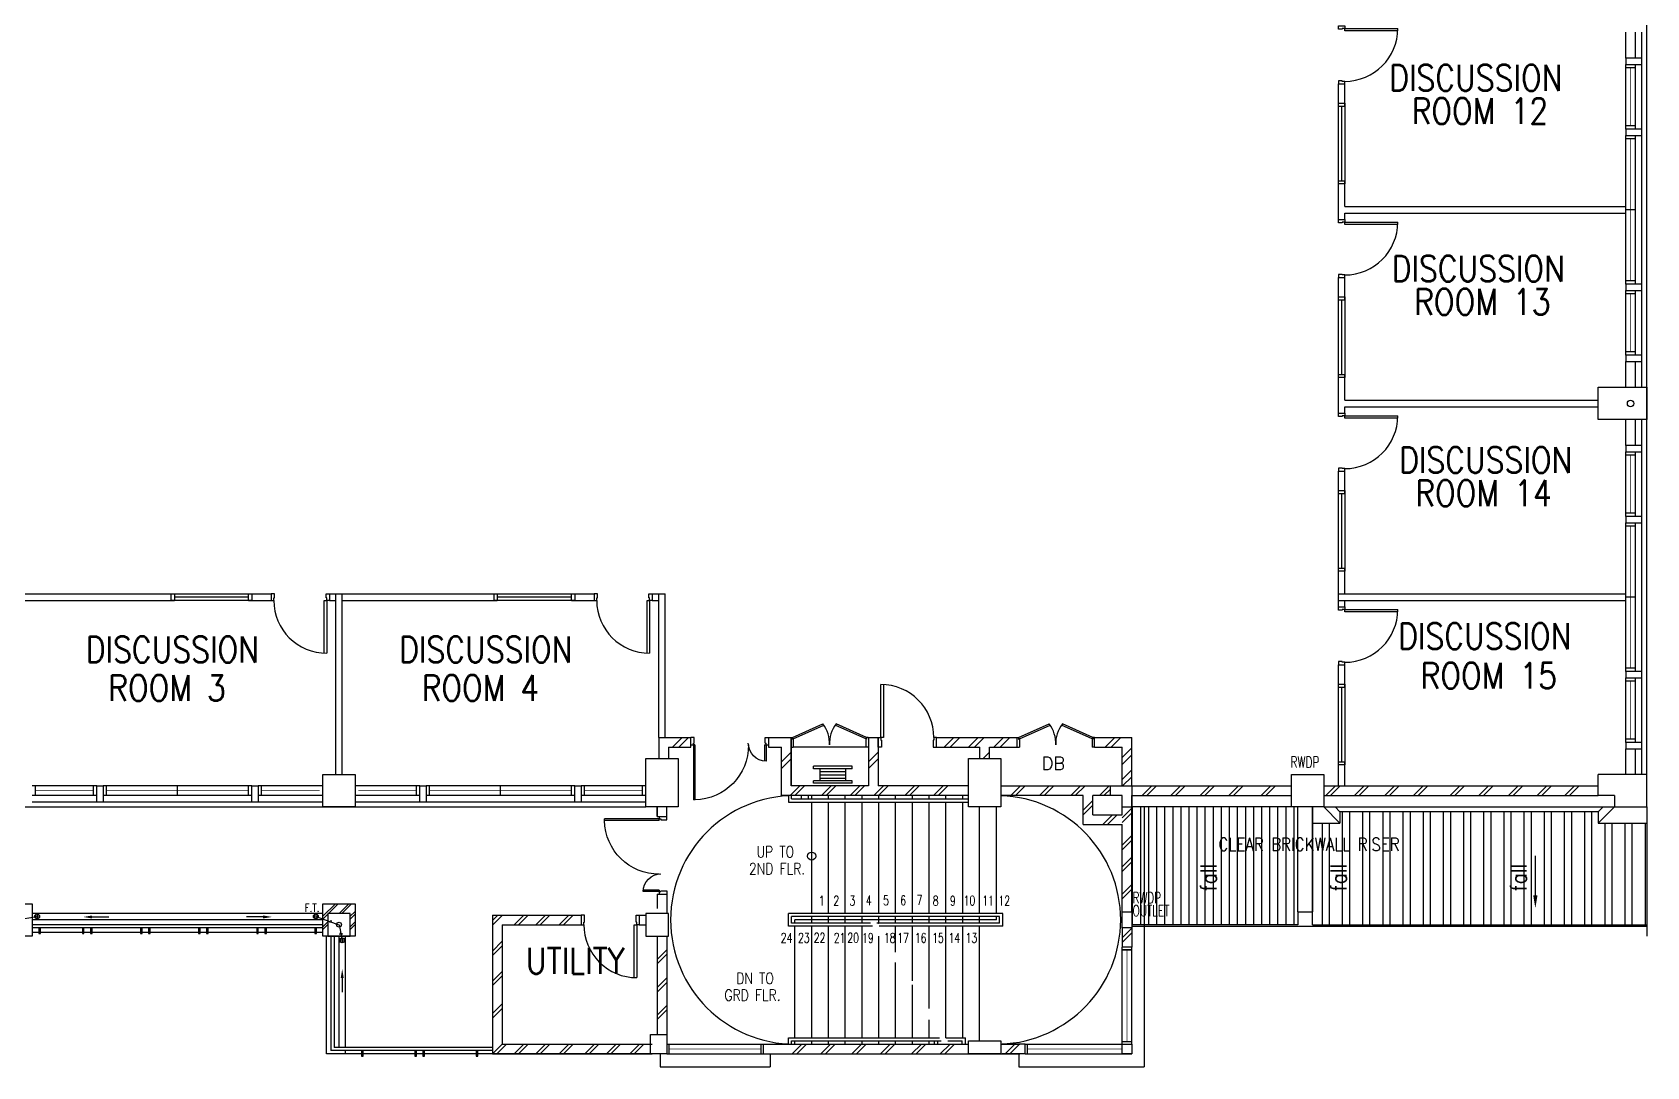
# Model space of a CAD drawing. Header units: feet. Extents: x 1625107 to 1747348, y -845223 to -759674.
# Drawn here: x 1686210 to 1711210, y -842699 to -826674 of the extents above; entities that cross this region are included whole.
import ezdxf

# ---------------------------------------------------------------- set-up
doc = ezdxf.new("R2010")
doc.units = ezdxf.units.FT
doc.header["$LTSCALE"] = 13
doc.header["$MEASUREMENT"] = 0
doc.layers.get('0').update_dxf_attribs({"linetype": 'CONTINUOUS'})
for name, color, linetype in [('-HR', 4, 'CONTINUOUS'), ('COL', 3, 'CONTINUOUS'), ('DOOR', 5, 'CONTINUOUS'), ('DR', 7, 'CONTINUOUS'), ('extension', 1, 'CONTINUOUS'), ('FLASH', 35, 'CONTINUOUS'), ('H', 1, 'CONTINUOUS'), ('hatch', 7, 'CONTINUOUS'), ('hatchb', 251, 'CONTINUOUS'), ('LINE', 7, 'CONTINUOUS'), ('partition', 7, 'CONTINUOUS'), ('rail', 1, 'CONTINUOUS'), ('RWDP', 145, 'CONTINUOUS'), ('SPEC', 7, 'CONTINUOUS'), ('stair', 7, 'CONTINUOUS'), ('T25', 7, 'CONTINUOUS'), ('T50', 4, 'CONTINUOUS'), ('WALL', 2, 'CONTINUOUS'), ('WIN', 5, 'CONTINUOUS'), ('WIN-T', 7, 'CONTINUOUS')]:
    doc.layers.add(name, color=color, linetype=linetype)
doc.styles.add('ROMANS', font='romans')

# ---------------------------------------------------------------- blocks, each defined once
blk = doc.blocks.new('FD2')
at = {"layer": 'LINE', "linetype": 'Continuous'}
for points in [[(100, 1200), (100, 1250), (0, 1250), (0, 1200)], [(100, 0), (100, 50), (0, 50), (0, 0)]]:
    blk.add_lwpolyline(points, close=True, dxfattribs=at)
at = {"layer": 'LINE', "color": 5, "linetype": 'Continuous'}
for points in [[(0, 1200), (0, 50)], [(100, 50), (100, 1200)]]:
    blk.add_lwpolyline(points, dxfattribs=at)
at = {"layer": 'LINE', "color": 1, "linetype": 'Continuous'}
blk.add_lwpolyline([(50, 50), (50, 1200)], dxfattribs=at)
blk = doc.blocks.new('FG2')
at = {"layer": 'LINE', "linetype": 'Continuous', "xscale": -1, "rotation": 180}
blk.add_blockref('FD2', (0, 0), dxfattribs=at)
blk = doc.blocks.new('d900-1b1')
at = {"layer": 'DR'}
for p, q in [((40, 100), (40, 920)), ((80, 919), (80, 100)), ((0, 0), (0, 100)), ((0, 100), (40, 100)), ((50, 0), (0, 0)), ((80, 100), (40, 100)), ((40, 100), (40, 60)), ((40, 60), (50, 60)), ((50, 60), (50, 0)), ((860, 60), (850, 60)), ((850, 60), (850, 0)), ((850, 0), (900, 0)), ((860, 100), (860, 60)), ((900, 100), (860, 100)), ((900, 0), (900, 100))]:
    blk.add_line(p, q, dxfattribs=at)
blk.add_arc((40, 100), 820, 0, 90, dxfattribs=at)
blk = doc.blocks.new('D1200')
at = {"layer": 'DR', "color": 7}
for p, q in [((37, 115), (37, 965)), ((62, 115), (62, 965)), ((1138, 115), (1138, 364)), ((1163, 115), (1163, 365)), ((0, 115), (37, 115)), ((37, 115), (37, 90)), ((62, 115), (37, 115)), ((37, 90), (50, 90)), ((50, 90), (50, 0)), ((1138, 115), (1163, 115)), ((1150, 90), (1150, 0)), ((1150, 90), (1163, 90)), ((1163, 115), (1163, 90)), ((1163, 115), (1200, 115))]:
    blk.add_line(p, q, dxfattribs=at)
blk.add_arc((1163, 90), 275, 90, 180, dxfattribs=at)
at = {"layer": 'WIN', "color": 7}
for p, q in [((62, 965), (37, 965)), ((62, 965), (62, 965)), ((50, 0), (0, 0)), ((1150, 0), (1200, 0))]:
    blk.add_line(p, q, dxfattribs=at)
blk.add_arc((50, 125), 840, 359.3227, 89.147, dxfattribs=at)
blk = doc.blocks.new('DR-900-B')
at = {"layer": 'DR'}
for p, q in [((0, 900), (-150, 900)), ((-150, 900), (-150, 860)), ((-150, 860), (-110, 860)), ((-110, 860), (-110, 850)), ((-110, 850), (0, 850)), ((0, 850), (0, 900)), ((-150, 40), (-970, 40)), ((-969, 80), (-150, 80)), ((-150, 80), (-150, 40)), ((-150, 40), (-110, 40)), ((-150, 0), (-150, 40)), ((0, 0), (-150, 0)), ((-110, 50), (0, 50)), ((-110, 40), (-110, 50)), ((0, 50), (0, 0))]:
    blk.add_line(p, q, dxfattribs=at)
blk.add_arc((-150, 40), 820, 90, 180, dxfattribs=at)

msp = doc.modelspace()

# ---------------------------------------------------------------- hatches: boundary and pattern name
at = {"layer": 'RWDP'}
h = msp.add_hatch(dxfattribs=at)
h.set_pattern_fill('ANSI31', color=0, scale=200, angle=45, style=0)
h.set_pattern_definition([(90, (-4309.03, 12.318), (-25, 5e-15), [])])
edge = h.paths.add_edge_path()
edge.add_arc((1686286.2, -840370.4), 37.5, 0, 360)
h = msp.add_hatch(dxfattribs=at)
h.set_pattern_fill('ANSI31', color=0, scale=200, angle=45, style=0)
h.set_pattern_definition([(90, (5, 12.318), (-25, 5e-15), [])])
edge = h.paths.add_edge_path()
edge.add_arc((1690600.3, -840370.4), 37.5, 0, 360)
h = msp.add_hatch(dxfattribs=at)
h.set_pattern_fill('ANSI31', color=0, scale=200, angle=45, style=0)
h.set_pattern_definition([(90, (412.74, -358.318), (-25, 5e-15), [])])
edge = h.paths.add_edge_path()
edge.add_arc((1691008, -840741), 37.5, 0, 360)

# ---------------------------------------------------------------- linework, layer by layer
at = {"layer": '-HR', "color": 0}
for p, q in [((1698308.6, -838082.4), (1698308.6, -838042.4)), ((1698908.6, -838042.4), (1698308.6, -838042.4)), ((1698908.6, -838082.4), (1698308.6, -838082.4)), ((1698408.6, -838267.8), (1698408.6, -838082.4)), ((1698808.6, -838132.4), (1698408.6, -838132.4)), ((1698808.6, -838182.4), (1698408.6, -838182.4)), ((1698808.6, -838232.4), (1698408.6, -838232.4)), ((1698808.6, -838267.8), (1698808.6, -838082.4)), ((1698908.6, -838082.4), (1698908.6, -838042.4)), ((1698908.6, -838267.8), (1698308.6, -838267.8)), ((1698308.6, -838307.8), (1698308.6, -838267.8)), ((1698908.6, -838307.8), (1698308.6, -838307.8)), ((1698908.6, -838307.8), (1698908.6, -838267.8))]:
    msp.add_line(p, q, dxfattribs=at)
at = {"color": 0}
for p, q in [((1711135.2, -832174.1), (1711135.2, -826674.1)), ((1711135.2, -838174.1), (1711135.2, -832674.1)), ((1690710.2, -838599.1), (1686210.2, -838599.1)), ((1695710.2, -838599.1), (1691210.2, -838599.1)), ((1711210.2, -838674.1), (1711210.2, -840674.1)), ((1690710.2, -840324.1), (1686210.2, -840324.1)), ((1690710.2, -840424.1), (1686210.2, -840424.1)), ((1687137, -840379), (1687395.3, -840379)), ((1689783.5, -840379), (1689525.2, -840379)), ((1690960.2, -842399.1), (1690960.2, -840674.1)), ((1691060.2, -842399.1), (1691060.2, -840674.1)), ((1707880.7, -840524.1), (1710710.2, -840524.1)), ((1691010, -841325), (1691010, -841546.2)), ((1691060.2, -842499.1), (1691060.2, -842449.1)), ((1693485.2, -842499.1), (1691210.2, -842499.1))]:
    msp.add_line(p, q, dxfattribs=at)
for points in [[(1687137, -840402.3), (1687137, -840355.7), (1686997, -840379)], [(1689783.5, -840402.3), (1689783.5, -840355.7), (1689923.5, -840379)], [(1690986.7, -841325), (1691033.3, -841325), (1691010, -841185)]]:
    msp.add_solid(points, dxfattribs=at)
at = {"layer": 'COL', "color": 0}
for p, q in [((1700710.2, -838674.1), (1700710.2, -838174.1)), ((1701210.2, -838174.1), (1701210.2, -838674.1)), ((1711210.2, -838174.1), (1710460.2, -838174.1)), ((1710460.2, -838499.1), (1710460.2, -838174.1)), ((1711210.2, -838674.1), (1711210.2, -838174.1)), ((1710710.2, -838499.1), (1710460.2, -838499.1)), ((1710710.2, -838499.1), (1710710.2, -838674.1)), ((1710710.2, -838674.1), (1711210.2, -838674.1))]:
    msp.add_line(p, q, dxfattribs=at)
for points in [[(1711210.2, -832674.1), (1710460.2, -832674.1), (1710460.2, -832174.1), (1711210.2, -832174.1)], [(1696210.2, -837924.1), (1696210.2, -838674.1), (1695710.2, -838674.1), (1695710.2, -837924.1)], [(1701210.2, -837924.1), (1701210.2, -838674.1), (1700710.2, -838674.1), (1700710.2, -837924.1)], [(1690710.2, -838174.1), (1691210.2, -838174.1), (1691210.2, -838674.1), (1690710.2, -838674.1)], [(1705710.2, -838174.1), (1706210.2, -838174.1), (1706210.2, -838674.1), (1705710.2, -838674.1)], [(1703085.2, -838499.1), (1702905.2, -838499.1), (1702905.2, -838349.1), (1703235.2, -838349.1), (1703235.2, -838679.1), (1703085.2, -838679.1)], [(1685710.2, -840174.1), (1686210.2, -840174.1), (1686210.2, -840674.1), (1685710.2, -840674.1)], [(1690710.2, -840174.1), (1691210.2, -840174.1), (1691210.2, -840674.1), (1690710.2, -840674.1)], [(1691135.2, -840324.1), (1690785.2, -840324.1), (1690785.2, -840674.1), (1691135.2, -840674.1)], [(1696060.2, -840324.1), (1695710.2, -840324.1), (1695710.2, -840674.1), (1696060.2, -840674.1)], [(1703085.2, -840299.1), (1703235.2, -840299.1), (1703235.2, -840549.1), (1703085.2, -840549.1)], [(1703085.2, -840299.1), (1703235.2, -840299.1), (1703235.2, -840549.1), (1703085.2, -840549.1)], [(1695785.2, -842199.1), (1696035.2, -842199.1), (1696035.2, -842499.1), (1695785.2, -842499.1)], [(1700710.2, -842299.1), (1701210.2, -842299.1), (1701210.2, -842499.1), (1700710.2, -842499.1)]]:
    msp.add_lwpolyline(points, close=True, dxfattribs=at)
at = {"layer": 'DOOR', "color": 0}
for p, q in [((1697980.2, -837599.1), (1698451.2, -837385.8)), ((1697994, -837619.9), (1698466.1, -837405.9)), ((1699116.4, -837619.9), (1698644.3, -837405.9)), ((1699130.2, -837599.1), (1698659.2, -837385.8)), ((1701484.1, -837599.1), (1701955.1, -837385.8)), ((1701498, -837619.9), (1701970, -837405.9)), ((1702620.3, -837619.9), (1702148.3, -837405.9)), ((1702634.1, -837599.1), (1702163.2, -837385.8)), ((1697955.2, -837599.1), (1697980.2, -837599.1)), ((1697955.2, -837749.1), (1697993.2, -837749.1)), ((1697980.2, -837599.1), (1697980.2, -837624.1)), ((1697994, -837619.9), (1697980.2, -837599.1)), ((1697980.2, -837624.1), (1697993.2, -837624.1)), ((1697993.2, -837624.1), (1697993.2, -837749.1)), ((1699116.4, -837619.9), (1699130.2, -837599.1)), ((1699130.2, -837624.1), (1699117.2, -837624.1)), ((1699117.2, -837624.1), (1699117.2, -837749.1)), ((1699155.2, -837749.1), (1699117.2, -837749.1)), ((1699130.2, -837599.1), (1699130.2, -837624.1)), ((1699155.2, -837599.1), (1699130.2, -837599.1)), ((1701459.1, -837599.1), (1701484.1, -837599.1)), ((1701459.1, -837749.1), (1701497.1, -837749.1)), ((1701484.1, -837599.1), (1701484.1, -837624.1)), ((1701498, -837619.9), (1701484.1, -837599.1)), ((1701484.1, -837624.1), (1701497.1, -837624.1)), ((1701497.1, -837624.1), (1701497.1, -837749.1)), ((1702620.3, -837619.9), (1702634.1, -837599.1)), ((1702634.1, -837624.1), (1702621.1, -837624.1)), ((1702621.1, -837624.1), (1702621.1, -837749.1)), ((1702659.1, -837749.1), (1702621.1, -837749.1)), ((1702634.1, -837599.1), (1702634.1, -837624.1)), ((1702659.1, -837599.1), (1702634.1, -837599.1))]:
    msp.add_line(p, q, dxfattribs=at)
for centre, start, end in [((1698057.8, -837692.8), 357.5509, 37.96545), ((1699052.6, -837692.8), 142.03455, 182.4491), ((1701561.7, -837692.8), 357.5509, 37.96545), ((1702556.5, -837692.8), 142.03455, 182.4491)]:
    msp.add_arc(centre, 499, start, end, dxfattribs=at)
at = {"layer": 'DR', "color": 0}
msp.add_line((1695910.2, -835374.1), (1696010.2, -835374.1), dxfattribs=at)
at = {"layer": 'extension', "color": 0}
for p, q in [((1703429.4, -838674.1), (1703429.4, -842699.1)), ((1695935.2, -842499.1), (1695935.2, -842699.1)), ((1697635.2, -842499.1), (1697635.2, -842699.1)), ((1701485.2, -842499.1), (1701485.2, -842699.1)), ((1695935.2, -842699.1), (1697635.2, -842699.1)), ((1701485.2, -842699.1), (1703429.4, -842699.1))]:
    msp.add_line(p, q, dxfattribs=at)
at = {"layer": 'FLASH', "color": 0}
for p, q in [((1705710.2, -838674.1), (1703235.2, -838674.1)), ((1703500, -840499.1), (1703500, -838674.1)), ((1703625, -840499.1), (1703625, -838674.1)), ((1703750, -840499.1), (1703750, -838674.1)), ((1703875, -840499.1), (1703875, -838674.1)), ((1704000, -840499.1), (1704000, -838674.1)), ((1704125, -840499.1), (1704125, -838674.1)), ((1704250, -840499.1), (1704250, -838674.1)), ((1704375, -840499.1), (1704375, -838674.1)), ((1704500, -840499.1), (1704500, -838674.1)), ((1704625, -840499.1), (1704625, -838674.1)), ((1704750, -840499.1), (1704750, -838674.1)), ((1704875, -840499.1), (1704875, -838674.1)), ((1705000, -840499.1), (1705000, -838674.1)), ((1705125, -840499.1), (1705125, -838674.1)), ((1705250, -840499.1), (1705250, -838674.1)), ((1705375, -840499.1), (1705375, -838674.1)), ((1705500, -840499.1), (1705500, -838674.1)), ((1705625, -840499.1), (1705625, -838674.1)), ((1705750, -840499.1), (1705750, -838674.1)), ((1706035.2, -840499.1), (1706035.2, -838674.1)), ((1706210.2, -838674.1), (1706460.2, -838924.1)), ((1706210.2, -838674.1), (1710710.2, -838674.1)), ((1706385.2, -838674.1), (1706460.2, -838749.1)), ((1706460.2, -838749.1), (1706460.2, -838924.1)), ((1710460.2, -838749.1), (1706460.2, -838749.1)), ((1706496.7, -838749.1), (1706496.7, -840524.1)), ((1706607.2, -838749.1), (1706607.2, -840524.1)), ((1706809.2, -838749.1), (1706809.2, -840524.1)), ((1706919.7, -838749.1), (1706919.7, -840524.1)), ((1707121.7, -838749.1), (1707121.7, -840524.1)), ((1707232.2, -838749.1), (1707232.2, -840524.1)), ((1707434.2, -838749.1), (1707434.2, -840524.1)), ((1707544.7, -838749.1), (1707544.7, -840524.1)), ((1707746.7, -838749.1), (1707746.7, -840524.1)), ((1707857.2, -838749.1), (1707857.2, -840524.1)), ((1708059.2, -838749.1), (1708059.2, -840524.1)), ((1708169.7, -838749.1), (1708169.7, -840524.1)), ((1708371.7, -838749.1), (1708371.7, -840524.1)), ((1708482.2, -838749.1), (1708482.2, -840524.1)), ((1708684.2, -838749.1), (1708684.2, -840524.1)), ((1708794.7, -838749.1), (1708794.7, -840524.1)), ((1708996.7, -838749.1), (1708996.7, -840524.1)), ((1709107.2, -838749.1), (1709107.2, -840524.1)), ((1709309.2, -838749.1), (1709309.2, -840524.1)), ((1709419.7, -838749.1), (1709419.7, -840524.1)), ((1709621.7, -838749.1), (1709621.7, -840524.1)), ((1709732.2, -838749.1), (1709732.2, -840524.1)), ((1709934.2, -838749.1), (1709934.2, -840524.1)), ((1710044.7, -838749.1), (1710044.7, -840524.1)), ((1710246.7, -838749.1), (1710246.7, -840524.1)), ((1710357.2, -838749.1), (1710357.2, -840524.1)), ((1710710.2, -838674.1), (1710460.2, -838924.1)), ((1710535.2, -838674.1), (1710460.2, -838749.1)), ((1710460.2, -838749.1), (1710460.2, -838924.1)), ((1706035.2, -838924.1), (1706460.2, -838924.1)), ((1706184.2, -838924.1), (1706184.2, -840524.1)), ((1706294.7, -838924.1), (1706294.7, -840524.1)), ((1710460.2, -838924.1), (1711210.2, -838924.1)), ((1710559.2, -838924.1), (1710559.2, -840524.1)), ((1710669.7, -838924.1), (1710669.7, -840524.1)), ((1710871.7, -838924.1), (1710871.7, -840524.1)), ((1710982.2, -838924.1), (1710982.2, -840524.1)), ((1711184.2, -838924.1), (1711184.2, -840524.1)), ((1705805.2, -840499.1), (1703235.2, -840499.1)), ((1705805.2, -840299.1), (1705805.2, -840499.1)), ((1706035.2, -840499.1), (1711210.2, -840499.1))]:
    msp.add_line(p, q, dxfattribs=at)
at = {"layer": 'H', "color": 0}
for p, q in [((1693419.4, -840349.1), (1693335.2, -840433.3)), ((1693490.2, -840349.1), (1693340.2, -840499.1)), ((1693820.3, -840349.1), (1693670.3, -840499.1)), ((1693891, -840349.1), (1693741, -840499.1)), ((1694155.4, -840349.1), (1694005.4, -840499.1)), ((1694226.2, -840349.1), (1694076.2, -840499.1)), ((1694516.9, -840349.1), (1694366.9, -840499.1)), ((1694587.6, -840349.1), (1694437.6, -840499.1)), ((1693485.2, -840756.4), (1693335.2, -840906.4)), ((1693485.2, -840827.1), (1693335.2, -840977.1)), ((1693485.2, -841222.7), (1693335.2, -841372.7)), ((1693485.2, -841293.4), (1693335.2, -841443.4)), ((1693485.2, -841725.4), (1693335.2, -841875.4)), ((1693485.2, -841796.1), (1693335.2, -841946.1)), ((1693485.1, -842349.1), (1693335.1, -842499.1)), ((1693555.8, -842349.1), (1693405.8, -842499.1)), ((1693820.3, -842349.1), (1693670.3, -842499.1)), ((1693891, -842349.1), (1693741, -842499.1)), ((1694155.4, -842349.1), (1694005.4, -842499.1)), ((1694226.2, -842349.1), (1694076.2, -842499.1)), ((1694516.9, -842349.1), (1694366.9, -842499.1)), ((1694587.6, -842349.1), (1694437.6, -842499.1)), ((1694914.9, -842349.1), (1694764.9, -842499.1)), ((1694985.6, -842349.1), (1694835.6, -842499.1)), ((1695250.1, -842349.1), (1695100.1, -842499.1)), ((1695320.8, -842349.1), (1695170.8, -842499.1)), ((1695611.5, -842349.1), (1695461.5, -842499.1)), ((1695682.2, -842349.1), (1695532.2, -842499.1))]:
    msp.add_line(p, q, dxfattribs=at)
at = {"layer": 'hatch', "color": 0}
for p, q in [((1696122, -837749.1), (1696272, -837599.1)), ((1696222.7, -837749.1), (1696372.7, -837599.1)), ((1699160.2, -837749.1), (1697993.2, -837749.1)), ((1700482.2, -837599.1), (1700332.2, -837749.1)), ((1700576.2, -837599.1), (1700426.2, -837749.1)), ((1700858.1, -837599.1), (1700708.1, -837749.1)), ((1700952.1, -837599.1), (1700802.1, -837749.1)), ((1701252, -837599.1), (1701102, -837749.1)), ((1701346, -837599.1), (1701196, -837749.1)), ((1702972.7, -837599.1), (1702822.7, -837749.1)), ((1703066.7, -837599.1), (1702916.7, -837749.1)), ((1697810.2, -837974.1), (1697960.2, -837824.1)), ((1697810.2, -838080.2), (1697960.2, -837930.2)), ((1699160.2, -837974.1), (1699310.2, -837824.1)), ((1699160.2, -838080.2), (1699310.2, -837930.2)), ((1700935.2, -837924.1), (1701035.2, -837824.1)), ((1703085.2, -837910.7), (1703235.2, -837760.7)), ((1703085.2, -838016.8), (1703235.2, -837866.8)), ((1703085.2, -838250.2), (1703235.2, -838100.2)), ((1703092.4, -838349.1), (1703235.2, -838206.2)), ((1697947.1, -838499.1), (1698097.1, -838349.1)), ((1698018.7, -838499.1), (1698168.7, -838349.1)), ((1698430.2, -838499.1), (1698580.2, -838349.1)), ((1698501.9, -838499.1), (1698651.9, -838349.1)), ((1698874.1, -838499.1), (1699024.1, -838349.1)), ((1698945.7, -838499.1), (1699095.7, -838349.1)), ((1699240.6, -838499.1), (1699390.6, -838349.1)), ((1699312.2, -838499.1), (1699462.2, -838349.1)), ((1699723.8, -838499.1), (1699873.8, -838349.1)), ((1699795.4, -838499.1), (1699945.4, -838349.1)), ((1700167.6, -838499.1), (1700317.6, -838349.1)), ((1700239.2, -838499.1), (1700389.2, -838349.1)), ((1701363.3, -838499.1), (1701513.3, -838349.1)), ((1701434.9, -838499.1), (1701584.9, -838349.1)), ((1701807.1, -838499.1), (1701957.1, -838349.1)), ((1701878.7, -838499.1), (1702028.7, -838349.1)), ((1702290.3, -838499.1), (1702440.3, -838349.1)), ((1702361.9, -838499.1), (1702511.9, -838349.1)), ((1702734.1, -838499.1), (1702884.1, -838349.1)), ((1702805.7, -838499.1), (1702905.2, -838399.6)), ((1703398.1, -838499.1), (1703548.1, -838349.1)), ((1703469.7, -838499.1), (1703619.7, -838349.1)), ((1703841.9, -838499.1), (1703991.9, -838349.1)), ((1703913.6, -838499.1), (1704063.6, -838349.1)), ((1704293.9, -838499.1), (1704443.9, -838349.1)), ((1704365.5, -838499.1), (1704515.5, -838349.1)), ((1704737.7, -838499.1), (1704887.7, -838349.1)), ((1704809.4, -838499.1), (1704959.4, -838349.1)), ((1705238.6, -838499.1), (1705388.6, -838349.1)), ((1705310.2, -838499.1), (1705460.2, -838349.1)), ((1706240.3, -838499.1), (1706390.3, -838349.1)), ((1706311.9, -838499.1), (1706461.9, -838349.1)), ((1706684.1, -838499.1), (1706834.1, -838349.1)), ((1706755.7, -838499.1), (1706905.7, -838349.1)), ((1707155.2, -838499.1), (1707305.2, -838349.1)), ((1707226.9, -838499.1), (1707376.9, -838349.1)), ((1707599.1, -838499.1), (1707749.1, -838349.1)), ((1707670.7, -838499.1), (1707820.7, -838349.1)), ((1708165.1, -838499.1), (1708315.1, -838349.1)), ((1708236.7, -838499.1), (1708386.7, -838349.1)), ((1708608.9, -838499.1), (1708758.9, -838349.1)), ((1708680.5, -838499.1), (1708830.5, -838349.1)), ((1709069, -838499.1), (1709219, -838349.1)), ((1709140.7, -838499.1), (1709290.7, -838349.1)), ((1709512.9, -838499.1), (1709662.9, -838349.1)), ((1709584.5, -838499.1), (1709734.5, -838349.1)), ((1709940.4, -838499.1), (1710090.4, -838349.1)), ((1710012.1, -838499.1), (1710162.1, -838349.1)), ((1702485.2, -838724.1), (1702635.2, -838574.1)), ((1702485.2, -838795.7), (1702635.2, -838645.7)), ((1703085.2, -838844), (1703235.2, -838694)), ((1702788.6, -838949.1), (1702938.6, -838799.1)), ((1702860.2, -838949.1), (1703010.2, -838799.1)), ((1703085.2, -838915.6), (1703235.2, -838765.6)), ((1703085.2, -839269), (1703235.2, -839119)), ((1703085.2, -839340.6), (1703235.2, -839190.6)), ((1703085.2, -839601.1), (1703235.2, -839451.1)), ((1703085.2, -839672.7), (1703235.2, -839522.7)), ((1703085.2, -840026.1), (1703235.2, -839876.1)), ((1703085.2, -840097.7), (1703235.2, -839947.7)), ((1690710.2, -840369.3), (1690905.5, -840174.1)), ((1690798.1, -840324.1), (1690948.1, -840174.1)), ((1690960.2, -840324.1), (1691110.2, -840174.1)), ((1691002.9, -840324.1), (1691152.9, -840174.1)), ((1690710.2, -840412), (1690785.2, -840337)), ((1690710.2, -840530.3), (1690785.2, -840455.3)), ((1690710.2, -840573), (1690785.2, -840498)), ((1691135.2, -840369.3), (1691210.2, -840294.3)), ((1691135.2, -840412), (1691210.2, -840337)), ((1691135.2, -840530.3), (1691210.2, -840455.3)), ((1691135.2, -840573), (1691210.2, -840498)), ((1703085.2, -840701.5), (1703235.2, -840551.5)), ((1703085.2, -840773.1), (1703235.2, -840623.1)), ((1695885.2, -841035.8), (1696035.2, -840885.8)), ((1695885.2, -841107.5), (1696035.2, -840957.5)), ((1695885.2, -841473.5), (1696035.2, -841323.5)), ((1695885.2, -841545.1), (1696035.2, -841395.1)), ((1695885.2, -841898.5), (1696035.2, -841748.5)), ((1695885.2, -841970.1), (1696035.2, -841820.1)), ((1697978.5, -842499.1), (1698128.5, -842349.1)), ((1698050.2, -842499.1), (1698200.2, -842349.1)), ((1698422.4, -842499.1), (1698572.4, -842349.1)), ((1698494, -842499.1), (1698644, -842349.1)), ((1698900.5, -842499.1), (1699050.5, -842349.1)), ((1698972.2, -842499.1), (1699122.2, -842349.1)), ((1699344.4, -842499.1), (1699494.4, -842349.1)), ((1699416, -842499.1), (1699566, -842349.1)), ((1699827.5, -842499.1), (1699977.5, -842349.1)), ((1699899.2, -842499.1), (1700049.2, -842349.1)), ((1700271.4, -842499.1), (1700421.4, -842349.1)), ((1700343, -842499.1), (1700493, -842349.1)), ((1701275.4, -842499.1), (1701425.4, -842349.1)), ((1701347, -842499.1), (1701497, -842349.1))]:
    msp.add_line(p, q, dxfattribs=at)
at = {"layer": 'hatchb', "color": 0}
msp.add_lwpolyline([(1703235.2, -840524.1), (1711210.2, -840524.1)], dxfattribs=at)
at = {"layer": 'LINE', "color": 0}
for p, q in [((1711210.2, -838174.1), (1711210.2, -820674.1)), ((1678710.2, -838674.1), (1695710.2, -838674.1)), ((1686210.2, -840617.1, 0), (1690710.2, -840617.1)), ((1690767.2, -842499.1, 0), (1690767.2, -840674.1, 0))]:
    msp.add_line(p, q, dxfattribs=at)
at = {"layer": 'partition', "color": 0}
for p, q in [((1706435.2, -827824.1), (1706435.2, -827474.1)), ((1706535.2, -827824.1), (1706535.2, -827474.1)), ((1706435.2, -829574.1), (1706435.2, -828974.1)), ((1706535.2, -829374.1), (1706535.2, -828974.1)), ((1706435.2, -829574.1), (1706435.2, -829499.1)), ((1706535.2, -829374.1), (1710885.2, -829374.1)), ((1706535.2, -829574.1), (1706535.2, -829474.1)), ((1706535.2, -829474.1), (1710885.2, -829474.1)), ((1706435.2, -830824.1), (1706435.2, -830474.1)), ((1706535.2, -830824.1), (1706535.2, -830474.1)), ((1706435.2, -832574.1), (1706435.2, -831974.1)), ((1706535.2, -832374.1), (1706535.2, -831974.1)), ((1706535.2, -832374.1), (1710460.2, -832374.1)), ((1706535.2, -832474.1), (1710460.2, -832474.1)), ((1706535.2, -832574.1), (1706535.2, -832474.1)), ((1706435.2, -833824.1), (1706435.2, -833474.1)), ((1706535.2, -833824.1), (1706535.2, -833474.1)), ((1706435.2, -835574.1), (1706435.2, -834974.1)), ((1706535.2, -835374.1), (1706535.2, -834974.1)), ((1685810.2, -835374.1), (1688410.2, -835374.1)), ((1686010.2, -835474.1), (1688410.2, -835474.1)), ((1689560.2, -835374.1), (1689910.2, -835374.1)), ((1689560.2, -835474.1), (1689910.2, -835474.1)), ((1690810.2, -835374.1), (1693410.2, -835374.1)), ((1690810.2, -835474.1), (1690910.2, -835474.1)), ((1690910.2, -838174.1), (1690910.2, -835374.1)), ((1691010.2, -838174.1), (1691010.2, -835374.1)), ((1691010.2, -835474.1), (1693410.2, -835474.1)), ((1694560.2, -835374.1), (1694910.2, -835374.1)), ((1694560.2, -835474.1), (1694910.2, -835474.1)), ((1695810.2, -835374.1), (1695910.2, -835374.1)), ((1695810.2, -835474.1), (1695910.2, -835474.1)), ((1695810.2, -835474.1), (1695910.2, -835474.1)), ((1695910.2, -837599.1), (1695910.2, -835374.1)), ((1696010.2, -837599.1), (1696010.2, -835374.1)), ((1706435.2, -835374.1), (1710885.2, -835374.1)), ((1706435.2, -835474.1), (1710885.2, -835474.1)), ((1706535.2, -835574.1), (1706535.2, -835474.1)), ((1706435.2, -836824.1), (1706435.2, -836474.1)), ((1706535.2, -836824.1), (1706535.2, -836474.1)), ((1706435.2, -838349.1), (1706435.2, -837974.1)), ((1706535.2, -838349.1), (1706535.2, -837974.1)), ((1693385.2, -842499.1), (1690767.2, -842499.1))]:
    msp.add_line(p, q, dxfattribs=at)
at = {"layer": 'rail', "color": 0}
for p, q in [((1690710.2, -840499.1), (1686210.2, -840499.1)), ((1690710.2, -840549.1), (1686210.2, -840549.1)), ((1690835.2, -840674.1), (1690835.2, -842449.1)), ((1690885.2, -840674.1), (1690885.2, -842399.1)), ((1693335.2, -842449.1), (1690835.2, -842449.1)), ((1693335.2, -842399.1), (1690885.2, -842399.1))]:
    msp.add_line(p, q, dxfattribs=at)
for points in [[(1686335.2, -840549.1), (1686310.2, -840549.1), (1686310.2, -840634.1), (1686335.2, -840634.1)], [(1687010.2, -840549.1), (1686985.2, -840549.1), (1686985.2, -840634.1), (1687010.2, -840634.1)], [(1687135.2, -840549.1), (1687110.2, -840549.1), (1687110.2, -840634.1), (1687135.2, -840634.1)], [(1687910.2, -840549.1), (1687885.2, -840549.1), (1687885.2, -840634.1), (1687910.2, -840634.1)], [(1688035.2, -840549.1), (1688010.2, -840549.1), (1688010.2, -840634.1), (1688035.2, -840634.1)], [(1688810.2, -840549.1), (1688785.2, -840549.1), (1688785.2, -840634.1), (1688810.2, -840634.1)], [(1688935.2, -840549.1), (1688910.2, -840549.1), (1688910.2, -840634.1), (1688935.2, -840634.1)], [(1689710.2, -840549.1), (1689685.2, -840549.1), (1689685.2, -840634.1), (1689710.2, -840634.1)], [(1689835.2, -840549.1), (1689810.2, -840549.1), (1689810.2, -840634.1), (1689835.2, -840634.1)], [(1690610.2, -840549.1), (1690585.2, -840549.1), (1690585.2, -840634.1), (1690610.2, -840634.1)], [(1691335.2, -842449.1), (1691310.2, -842449.1), (1691310.2, -842534.1), (1691335.2, -842534.1)], [(1692160.2, -842449.1), (1692135.2, -842449.1), (1692135.2, -842534.1), (1692160.2, -842534.1)], [(1692285.2, -842449.1), (1692260.2, -842449.1), (1692260.2, -842534.1), (1692285.2, -842534.1)], [(1693110.2, -842449.1), (1693085.2, -842449.1), (1693085.2, -842534.1), (1693110.2, -842534.1)]]:
    msp.add_lwpolyline(points, close=True, dxfattribs=at)
at = {"layer": 'RWDP', "color": 0}
for p, q in [((1685958, -840424.1), (1686286.2, -840370.4)), ((1690605, -840370.4), (1690955.5, -840499.1)), ((1690843.8, -840458.1), (1690810.7, -840464.5)), ((1690843.8, -840458.1), (1690840.6, -840426.8)), ((1690960.2, -840499.1), (1691008, -840741)), ((1690984.1, -840620.1), (1690966, -840657)), ((1690984.1, -840620.1), (1691014, -840646))]:
    msp.add_line(p, q, dxfattribs=at)
for centre, radius in [((1710960.2, -832424.1), 50), ((1686286.2, -840370.4), 37.5), ((1690600.3, -840370.4), 37.5), ((1690960.2, -840499.1), 37.5), ((1691008, -840741), 37.5)]:
    msp.add_circle(centre, radius, dxfattribs=at)
at = {"layer": 'SPEC', "color": 0}
msp.add_line((1709486, -840043.9), (1709486, -839433.9), dxfattribs=at)
msp.add_solid([(1709519.4, -840043.9), (1709452.7, -840043.9), (1709486, -840243.9)], dxfattribs=at)
at = {"layer": 'stair', "color": 0}
for p, q in [((1697919.4, -838499.1), (1697919.4, -838599.1)), ((1697969.4, -838549.1), (1697969.4, -838499.1)), ((1698119.4, -838549.1), (1698119.4, -838499.1)), ((1698230.2, -838549.1), (1698230.2, -838499.1)), ((1698279.4, -838549.1), (1698279.4, -838499.1)), ((1698539.4, -838549.1), (1698539.4, -838499.1)), ((1698799.4, -838549.1), (1698799.4, -838499.1)), ((1699059.4, -838549.1), (1699059.4, -838499.1)), ((1699319.4, -838549.1), (1699319.4, -838499.1)), ((1699579.4, -838549.1), (1699579.4, -838499.1)), ((1699839.4, -838549.1), (1699839.4, -838499.1)), ((1700099.4, -838549.1), (1700099.4, -838499.1)), ((1700359.4, -838549.1), (1700359.4, -838499.1)), ((1700619.4, -838549.1), (1700619.4, -838499.1)), ((1697919.4, -838599.1), (1700710.2, -838599.1)), ((1697969.4, -838549.1), (1700710.2, -838549.1)), ((1698230.2, -838549.1), (1700710.2, -838549.1)), ((1698279.4, -840324.1), (1698279.4, -838599.1)), ((1698539.4, -840324.1), (1698539.4, -838599.1)), ((1698799.4, -840324.1), (1698799.4, -838599.1)), ((1699059.4, -840324.1), (1699059.4, -838599.1)), ((1699319.4, -840324.1), (1699319.4, -838599.1)), ((1699579.4, -840324.1), (1699579.4, -838599.1)), ((1699839.4, -840324.1), (1699839.4, -838599.1)), ((1700099.4, -840324.1), (1700099.4, -838599.1)), ((1700359.4, -840324.1), (1700359.4, -838599.1)), ((1700619.4, -840324.1), (1700619.4, -838599.1)), ((1700879.4, -840324.1), (1700879.4, -838674.1)), ((1701139.4, -840324.1), (1701139.4, -838674.1)), ((1701239.4, -840324.1), (1697919.4, -840324.1)), ((1697919.4, -840524.1), (1697919.4, -840324.1)), ((1701189.4, -840374.1), (1697969.4, -840374.1)), ((1697969.4, -840474.1), (1697969.4, -840374.1)), ((1699189.6, -840474.1), (1697969.4, -840474.1)), ((1701139.4, -840424.1), (1698019.4, -840424.1)), ((1698019.4, -840474.1), (1698019.4, -840424.1)), ((1698279.4, -840424.1), (1698279.4, -840374.1)), ((1698279.4, -840474.1), (1698279.4, -840424.1)), ((1698539.4, -840424.1), (1698539.4, -840374.1)), ((1698539.4, -840474.1), (1698539.4, -840424.1)), ((1698799.4, -840424.1), (1698799.4, -840374.1)), ((1698799.4, -840424.1), (1698799.4, -840374.1)), ((1698799.4, -840474.1), (1698799.4, -840424.1)), ((1699059.4, -840424.1), (1699059.4, -840374.1)), ((1699059.4, -840424.1), (1699059.4, -840374.1)), ((1699059.4, -840474.1), (1699059.4, -840424.1)), ((1701189.4, -840474.1), (1699290.2, -840474.1)), ((1699315.2, -840474.1), (1699317.2, -840474.1)), ((1699319.4, -840474.1), (1699319.4, -840374.1)), ((1701139.4, -840424.1), (1699340.1, -840424.1)), ((1699579.4, -840424.1), (1699579.4, -840374.1)), ((1699579.4, -840474.1), (1699579.4, -840424.1)), ((1699579.4, -840474.1), (1699579.4, -840428.5)), ((1699839.4, -840424.1), (1699839.4, -840374.1)), ((1699839.4, -840474.1), (1699839.4, -840424.1)), ((1699839.4, -840474.1), (1699839.4, -840424.1)), ((1700099.4, -840424.1), (1700099.4, -840374.1)), ((1700099.4, -840474.1), (1700099.4, -840424.1)), ((1700099.4, -840474.1), (1700099.4, -840424.1)), ((1700359.4, -840424.1), (1700359.4, -840374.1)), ((1700359.4, -840474.1), (1700359.4, -840424.1)), ((1700359.4, -840474.1), (1700359.4, -840424.1)), ((1700619.4, -840424.1), (1700619.4, -840374.1)), ((1700619.4, -840474.1), (1700619.4, -840424.1)), ((1700619.4, -840474.1), (1700619.4, -840424.1)), ((1700879.4, -840424.1), (1700879.4, -840374.1)), ((1700879.4, -840474.1), (1700879.4, -840424.1)), ((1700879.4, -840474.1), (1700879.4, -840424.1)), ((1701139.4, -840424.1), (1701139.4, -840374.1)), ((1701189.4, -840474.1), (1701189.4, -840374.1)), ((1701239.4, -840524.1), (1701239.4, -840324.1)), ((1699221.5, -840524.1), (1697919.4, -840524.1)), ((1698019.4, -842249.1), (1698019.4, -840524.1)), ((1698279.4, -842249.1), (1698279.4, -840524.1)), ((1698539.4, -842249.1), (1698539.4, -840524.1)), ((1698799.4, -842249.1), (1698799.4, -840524.1)), ((1699059.4, -842249.1), (1699059.4, -840524.1)), ((1699319.4, -842249.1), (1699319.4, -840677.7)), ((1701239.4, -840524.1), (1699322.1, -840524.1)), ((1701239.4, -840524.1), (1699322.1, -840524.1)), ((1699579.4, -840926.8), (1699579.4, -840524.1)), ((1699839.4, -841369.1), (1699839.4, -840524.1)), ((1700099.4, -841796.3), (1700099.4, -840524.1)), ((1700359.4, -842249.1), (1700359.4, -840524.1)), ((1700619.4, -842249.1), (1700619.4, -840524.1)), ((1700879.4, -842299.1), (1700879.4, -840524.1)), ((1699579.4, -842249.1), (1699579.4, -841085.2)), ((1699839.4, -842249.1), (1699839.4, -841431.2)), ((1700099.4, -842249.1), (1700099.4, -841972.1)), ((1697919.4, -842249.1), (1700257.8, -842249.1)), ((1697919.4, -842349.1), (1697919.4, -842249.1)), ((1700358.3, -842249.1), (1700660.2, -842249.1)), ((1700660.2, -842349.1), (1700660.2, -842249.1)), ((1697969.4, -842299.1), (1700286.3, -842299.1)), ((1697969.4, -842349.1), (1697969.4, -842299.1)), ((1698019.4, -842349.1), (1698019.4, -842299.1)), ((1698279.4, -842349.1), (1698279.4, -842299.1)), ((1698539.4, -842349.1), (1698539.4, -842299.1)), ((1698799.4, -842349.1), (1698799.4, -842299.1)), ((1699059.4, -842349.1), (1699059.4, -842299.1)), ((1699319.4, -842349.1), (1699319.4, -842299.1)), ((1699579.4, -842349.1), (1699579.4, -842299.1)), ((1699839.4, -842349.1), (1699839.4, -842299.1)), ((1700099.4, -842349.1), (1700099.4, -842299.1)), ((1700177.8, -842299.1), (1700177.8, -842349.1)), ((1700227.8, -842299.1), (1700227.8, -842349.1)), ((1700386.9, -842299.1), (1700610.2, -842299.1)), ((1700610.2, -842349.1), (1700610.2, -842299.1))]:
    msp.add_line(p, q, dxfattribs=at)
msp.add_circle((1698279.4, -839436.6), 62.5, dxfattribs=at)
for centre, start, end in [((1698019.4, -840424.1), 90, 270), ((1701139.4, -840424.1), 272.10753, 87.89247)]:
    msp.add_arc(centre, 1925, start, end, dxfattribs=at)
at = {"layer": 'WALL', "color": 0}
for p, q in [((1710885.2, -827074.1), (1710885.2, -826674.1)), ((1711035.2, -827074.1), (1711035.2, -826674.1)), ((1710885.2, -832174.1), (1710885.2, -831774.1)), ((1711035.2, -832174.1), (1711035.2, -831774.1)), ((1710885.2, -833074.1), (1710885.2, -832674.1)), ((1711035.2, -833074.1), (1711035.2, -832674.1)), ((1695910.2, -837599.1), (1696410.2, -837599.1)), ((1695910.2, -837599.1), (1695910.2, -837924.1)), ((1696060.2, -837749.1), (1696410.2, -837749.1)), ((1696060.2, -837749.1), (1696060.2, -837924.1)), ((1696410.2, -837749.1), (1696410.2, -837599.1)), ((1697610.2, -837599.1), (1697960.2, -837599.1)), ((1697610.2, -837599.1), (1697610.2, -837749.1)), ((1697610.2, -837749.1), (1697810.2, -837749.1)), ((1697810.2, -838499.1), (1697810.2, -837749.1)), ((1697960.2, -838349.1), (1697960.2, -837599.1)), ((1697960.2, -837599.1), (1697960.2, -838349.1)), ((1699160.2, -837599.1), (1699160.2, -838349.1)), ((1699160.2, -837599.1), (1699310.2, -837599.1)), ((1699310.2, -837599.1), (1699310.2, -838349.1)), ((1700210.2, -837599.1), (1701459.1, -837599.1)), ((1700210.2, -837749.1), (1700885.2, -837749.1)), ((1700885.2, -837924.1), (1700885.2, -837749.1)), ((1701035.2, -837924.1), (1701035.2, -837749.1)), ((1701035.2, -837749.1), (1701459.1, -837749.1)), ((1701459.1, -837749.1), (1701459.1, -837599.1)), ((1702659.1, -837599.1), (1703235.2, -837599.1)), ((1702659.1, -837749.1), (1702659.1, -837599.1)), ((1702659.1, -837749.1), (1703085.2, -837749.1)), ((1703085.2, -838349.1), (1703085.2, -837749.1)), ((1703235.2, -838349.1), (1703235.2, -837599.1)), ((1710885.2, -838174.1), (1710885.2, -837774.1)), ((1711035.2, -838174.1), (1711035.2, -837774.1)), ((1700710.2, -838499.1), (1697810.2, -838499.1)), ((1699160.2, -838349.1), (1697960.2, -838349.1)), ((1700710.2, -838349.1), (1699310.2, -838349.1)), ((1701210.2, -838349.1), (1703085.2, -838349.1)), ((1702485.2, -838499.1), (1701210.2, -838499.1)), ((1702485.2, -838949.1), (1702485.2, -838499.1)), ((1703085.2, -838499.1), (1702635.2, -838499.1)), ((1702635.2, -838799.1), (1702635.2, -838499.1)), ((1703085.2, -838799.1), (1703085.2, -838499.1)), ((1703235.2, -838349.1), (1705710.2, -838349.1)), ((1703235.2, -838499.1), (1705710.2, -838499.1)), ((1703235.2, -840299.1), (1703235.2, -838499.1)), ((1706210.2, -838349.1), (1710460.2, -838349.1)), ((1706210.2, -838499.1), (1710460.2, -838499.1)), ((1695885.2, -838674.1), (1695885.2, -838824.1)), ((1695885.2, -838824.1), (1695885.2, -838674.1)), ((1696035.2, -838824.1), (1696035.2, -838674.1)), ((1705805.2, -840299.1), (1705805.2, -838674.1)), ((1706035.2, -838674.1), (1706035.2, -840299.1)), ((1695885.2, -838824.1), (1696035.2, -838824.1)), ((1702485.2, -838949.1), (1703085.2, -838949.1)), ((1702635.2, -838799.1), (1703085.2, -838799.1)), ((1703085.2, -840299.1), (1703085.2, -838949.1)), ((1695885.2, -840024.1), (1695885.2, -840249.1)), ((1695885.2, -840024.1), (1696035.2, -840024.1)), ((1696035.2, -840024.1), (1696035.2, -840324.1)), ((1693335.2, -840349.1), (1693335.2, -842499.1)), ((1693335.2, -840349.1), (1694710.2, -840349.1)), ((1693485.2, -840499.1), (1693485.2, -842349.1)), ((1693485.2, -840499.1), (1694710.2, -840499.1)), ((1695610.2, -840349.1), (1695710.2, -840349.1)), ((1695610.2, -840499.1), (1695710.2, -840499.1)), ((1705805.2, -840299.1), (1706035.2, -840299.1)), ((1695885.2, -840674.1), (1695885.2, -842199.1)), ((1696035.2, -840674.1), (1696035.2, -842199.1)), ((1703085.2, -840549.1), (1703085.2, -840849.1)), ((1703235.2, -840549.1), (1703235.2, -840849.1)), ((1703235.2, -840849.1), (1703085.2, -840849.1)), ((1693335.2, -842499.1), (1695810.2, -842499.1)), ((1695885.2, -842499.1), (1693385.2, -842499.1)), ((1693485.2, -842349.1), (1695810.2, -842349.1)), ((1697535.2, -842349.1), (1700710.2, -842349.1)), ((1697535.2, -842499.1), (1697535.2, -842349.1)), ((1697535.2, -842499.1), (1701504.4, -842499.1)), ((1701210.2, -842349.1), (1701504.4, -842349.1)), ((1701585.2, -842349.1), (1701229.4, -842349.1)), ((1701585.2, -842499.1), (1701229.4, -842499.1)), ((1701585.2, -842499.1), (1701585.2, -842349.1))]:
    msp.add_line(p, q, dxfattribs=at)
for points in [[(1711135.2, -827074.1), (1710885.2, -827074.1), (1710885.2, -827174.1), (1711135.2, -827174.1)], [(1711135.2, -828174.1), (1710885.2, -828174.1), (1710885.2, -828274.1), (1711135.2, -828274.1)], [(1711135.2, -830574.1), (1710885.2, -830574.1), (1710885.2, -830674.1), (1711135.2, -830674.1)], [(1711135.2, -831674.1), (1710885.2, -831674.1), (1710885.2, -831774.1), (1711135.2, -831774.1)], [(1711135.2, -833074.1), (1710885.2, -833074.1), (1710885.2, -833174.1), (1711135.2, -833174.1)], [(1711135.2, -834174.1), (1710885.2, -834174.1), (1710885.2, -834274.1), (1711135.2, -834274.1)], [(1711135.2, -836574.1), (1710885.2, -836574.1), (1710885.2, -836674.1), (1711135.2, -836674.1)], [(1711135.2, -837674.1), (1710885.2, -837674.1), (1710885.2, -837774.1), (1711135.2, -837774.1)], [(1687210.2, -838599.1), (1687210.2, -838349.1), (1687310.2, -838349.1), (1687310.2, -838599.1)], [(1689610.2, -838599.1), (1689610.2, -838349.1), (1689710.2, -838349.1), (1689710.2, -838599.1)], [(1692210.2, -838599.1), (1692210.2, -838349.1), (1692310.2, -838349.1), (1692310.2, -838599.1)], [(1694610.2, -838599.1), (1694610.2, -838349.1), (1694710.2, -838349.1), (1694710.2, -838599.1)]]:
    msp.add_lwpolyline(points, close=True, dxfattribs=at)
at = {"layer": 'WIN', "color": 0}
for p, q in [((1710885.2, -828174.1), (1710885.2, -827174.1)), ((1711035.2, -827224.1), (1710885.2, -827224.1)), ((1711035.2, -828174.1), (1711035.2, -827174.1)), ((1711035.2, -828124.1), (1710885.2, -828124.1)), ((1710885.2, -830574.1), (1710885.2, -828274.1)), ((1711035.2, -828324.1), (1710885.2, -828324.1)), ((1711035.2, -830574.1), (1711035.2, -828274.1)), ((1711035.2, -829424.1), (1710885.2, -829424.1)), ((1711035.2, -830524.1), (1710885.2, -830524.1)), ((1710885.2, -831674.1), (1710885.2, -830674.1)), ((1711035.2, -830724.1), (1710885.2, -830724.1)), ((1711035.2, -831674.1), (1711035.2, -830674.1)), ((1711035.2, -831624.1), (1710885.2, -831624.1)), ((1710885.2, -834174.1), (1710885.2, -833174.1)), ((1711035.2, -833224.1), (1710885.2, -833224.1)), ((1711035.2, -834174.1), (1711035.2, -833174.1)), ((1711035.2, -834124.1), (1710885.2, -834124.1)), ((1710885.2, -836574.1), (1710885.2, -834274.1)), ((1711035.2, -834324.1), (1710885.2, -834324.1)), ((1711035.2, -836574.1), (1711035.2, -834274.1)), ((1711035.2, -835424.1), (1710885.2, -835424.1)), ((1711035.2, -836524.1), (1710885.2, -836524.1)), ((1710885.2, -837674.1), (1710885.2, -836674.1)), ((1711035.2, -836724.1), (1710885.2, -836724.1)), ((1711035.2, -837674.1), (1711035.2, -836674.1)), ((1711035.2, -837624.1), (1710885.2, -837624.1)), ((1687210.2, -838349.1), (1686210.2, -838349.1)), ((1687210.2, -838499.1), (1686210.2, -838499.1)), ((1686260.2, -838499.1), (1686260.2, -838349.1)), ((1687160.2, -838499.1), (1687160.2, -838349.1)), ((1689610.2, -838349.1), (1687310.2, -838349.1)), ((1689610.2, -838499.1), (1687310.2, -838499.1)), ((1687360.2, -838499.1), (1687360.2, -838349.1)), ((1688460.2, -838499.1), (1688460.2, -838349.1)), ((1689560.2, -838499.1), (1689560.2, -838349.1)), ((1690710.2, -838349.1), (1689710.2, -838349.1)), ((1690710.2, -838499.1), (1689710.2, -838499.1)), ((1689760.2, -838499.1), (1689760.2, -838349.1)), ((1692210.2, -838349.1), (1691210.2, -838349.1)), ((1692210.2, -838499.1), (1691210.2, -838499.1)), ((1692160.2, -838499.1), (1692160.2, -838349.1)), ((1694610.2, -838349.1), (1692310.2, -838349.1)), ((1694610.2, -838499.1), (1692310.2, -838499.1)), ((1692360.2, -838499.1), (1692360.2, -838349.1)), ((1693460.2, -838499.1), (1693460.2, -838349.1)), ((1694560.2, -838499.1), (1694560.2, -838349.1)), ((1695710.2, -838349.1), (1694710.2, -838349.1)), ((1695710.2, -838499.1), (1694710.2, -838499.1)), ((1694760.2, -838499.1), (1694760.2, -838349.1)), ((1695660.2, -838499.1), (1695660.2, -838349.1)), ((1703085.2, -842349.1), (1703085.2, -840849.1)), ((1703235.2, -840887.1), (1703085.2, -840887.1)), ((1703085.2, -840887.1), (1703235.2, -840887.1)), ((1703235.2, -842349.1), (1703235.2, -840849.1)), ((1696035.2, -842349.1), (1697535.2, -842349.1)), ((1696035.2, -842499.1), (1697535.2, -842499.1)), ((1696073.2, -842499.1), (1696073.2, -842349.1)), ((1697497.2, -842499.1), (1697497.2, -842349.1)), ((1701585.2, -842349.1), (1703085.2, -842349.1)), ((1701585.2, -842499.1), (1703235.2, -842499.1)), ((1701623.2, -842499.1), (1701623.2, -842349.1)), ((1703235.2, -842311.1), (1703085.2, -842311.1))]:
    msp.add_line(p, q, dxfattribs=at)
at = {"layer": 'WIN', "color": 0, "const_width": 10, "flags": 128}
for points in [[(1710960.2, -828124.1), (1710960.2, -827224.1)], [(1710960.2, -830524.1), (1710960.2, -828324.1)], [(1710960.2, -830724.1), (1710960.2, -831624.1)], [(1710960.2, -834124.1), (1710960.2, -833224.1)], [(1710960.2, -836524.1), (1710960.2, -834324.1)], [(1710960.2, -836724.1), (1710960.2, -837624.1)], [(1687160.2, -838424.1), (1686260.2, -838424.1)], [(1689560.2, -838424.1), (1687360.2, -838424.1)], [(1689760.2, -838424.1), (1690660.2, -838424.1)], [(1692160.2, -838424.1), (1691260.2, -838424.1)], [(1694560.2, -838424.1), (1692360.2, -838424.1)], [(1694760.2, -838424.1), (1695660.2, -838424.1)], [(1703160.2, -842311.1), (1703160.2, -840887.1)], [(1696073.2, -842424.1), (1697497.2, -842424.1)], [(1701623.2, -842424.1), (1703085.2, -842424.1)]]:
    msp.add_lwpolyline(points, dxfattribs=at)
at = {"layer": 'WIN', "color": 0}
msp.add_lwpolyline([(1703085.2, -842349.1), (1703235.2, -842349.1), (1703235.2, -842499.1), (1703085.2, -842499.1)], close=True, dxfattribs=at)
at = {"layer": 'WIN-T', "color": 0}
for p, q in [((1703250, -840499.1), (1703250, -838674.1)), ((1703375, -840499.1), (1703375, -838674.1))]:
    msp.add_line(p, q, dxfattribs=at)

# ---------------------------------------------------------------- block references
at = {"layer": 'DR', "color": 0}
for p, rotation in [((1706435.2, -826574.1), 269.9999999466392), ((1706435.2, -829574.1), 269.9999999466392), ((1706435.2, -832574.1), 269.9999999466392), ((1690810.2, -835374.1), 179.9999999599794), ((1695810.2, -835374.1), 179.9999999599794), ((1706435.2, -835574.1), 269.9999999466392)]:
    msp.add_blockref('d900-1b1', p, dxfattribs=dict(at, rotation=rotation))
at = {"layer": 'DR', "color": 0, "xscale": -1}
for p, rotation in [((1696410.2, -837599.1), 180), ((1696035.2, -838824.1), 90)]:
    msp.add_blockref('D1200', p, dxfattribs=dict(at, rotation=rotation))
at = {"layer": 'LINE', "color": 0}
for p in [(1706435.2, -827774.1), (1706435.2, -830774.1), (1706435.2, -833774.1), (1706435.2, -836774.1)]:
    msp.add_blockref('FG2', p, dxfattribs=at)
at = {"layer": 'LINE', "color": 0, "rotation": 270}
for p in [(1689610.2, -835374.1), (1694610.2, -835374.1)]:
    msp.add_blockref('FG2', p, dxfattribs=at)
at = {"layer": 'WALL', "color": 0}
for p, rotation in [((1699310.2, -837749.1), 270), ((1695610.2, -840349.1), 89.99999999999999)]:
    msp.add_blockref('DR-900-B', p, dxfattribs=dict(at, rotation=rotation))

# ---------------------------------------------------------------- texts
at = {"layer": 'RWDP', "color": 0, "style": 'ROMANS', "width": 0.7}
for s, p in [('RWDP', (1705696.7, -838065.5)), ('RWDP', (1703248.3, -840167.4)), ('OUTLET', (1703248.3, -840367.4))]:
    msp.add_text(s, height=170, dxfattribs=at).set_placement(p)
at = {"layer": 'SPEC', "color": 0, "style": 'ROMANS', "width": 0.85}
msp.add_text('CLEAR BRICKWALL RISER', height=200, dxfattribs=at).set_placement((1704579.4, -839353.5))
for p in [(1704548.1, -839982.6), (1706563.2, -839982.6), (1709350.1, -839982.6)]:
    msp.add_text('fall', height=250, rotation=90, dxfattribs=at).set_placement(p)
at = {"layer": 'stair', "color": 0, "style": 'ROMANS'}
for s, height, width, p in [('UP TO', 175, 0.8, (1697425.3, -839458.4)), ('2ND FLR.', 175, 0.8, (1697309.1, -839719.2)), ('F.T.', 125, 0.8, (1690427.1, -840299.4)), ('1', 150, 0.7, (1698390.8, -840202.1)), ('1', 150, 0.7, (1698390.8, -840202.1)), ('2', 150, 0.7, (1698615.4, -840202.6)), ('2', 150, 0.7, (1698615.4, -840202.6)), ('3', 150, 0.7, (1698864.9, -840202.6)), ('3', 150, 0.7, (1698864.9, -840202.6)), ('4', 150, 0.7, (1699118.5, -840197.4)), ('4', 150, 0.7, (1699118.5, -840197.4)), ('5', 150, 0.7, (1699384.9, -840197.4)), ('5', 150, 0.7, (1699384.9, -840197.4)), ('6', 150, 0.7, (1699651.4, -840197.4)), ('6', 150, 0.7, (1699651.4, -840197.4)), ('7', 150, 0.7, (1699904.9, -840192.1)), ('7', 150, 0.7, (1699904.9, -840192.1)), ('8', 150, 0.7, (1700154.4, -840202.6)), ('8', 150, 0.7, (1700154.4, -840202.6)), ('9', 150, 0.7, (1700420.9, -840202.6)), ('9', 150, 0.7, (1700420.9, -840202.6)), ('10', 150, 0.7, (1700632.8, -840200.7)), ('10', 150, 0.7, (1700632.8, -840200.7)), ('11', 150, 0.7, (1700920.9, -840200.7)), ('11', 150, 0.7, (1700920.9, -840200.7)), ('12', 150, 0.7, (1701171.9, -840200.7)), ('24', 150, 0.7, (1697800.5, -840778.3)), ('23', 150, 0.7, (1698067.9, -840778.3)), ('22', 150, 0.7, (1698311.5, -840776.8)), ('21', 150, 0.7, (1698622.2, -840778.3)), ('20', 150, 0.7, (1698831.5, -840776.8)), ('19', 150, 0.7, (1699060.3, -840778.3)), ('18', 150, 0.7, (1699398.9, -840778.3)), ('17', 150, 0.7, (1699604.7, -840778.3)), ('16', 150, 0.7, (1699877.2, -840778.3)), ('15', 150, 0.7, (1700144.8, -840778.3)), ('14', 150, 0.7, (1700399, -840778.3)), ('13', 150, 0.7, (1700662.7, -840778.3)), ('DN TO', 175, 0.8, (1697111.3, -841417.5)), ('GRD FLR.', 175, 0.8, (1696928.4, -841678.3))]:
    msp.add_text(s, height=height, dxfattribs=dict(at, width=width)).set_placement(p)
at = {"layer": 'T25', "color": 0, "style": 'ROMANS'}
msp.add_text('DB', height=200, dxfattribs=at).set_placement((1701842, -838099))
at = {"layer": 'T50', "color": 0, "style": 'ROMANS', "width": 0.85}
for s, p in [('DISCUSSION', (1707222.3, -827579.7)), ('ROOM 12', (1707569.7, -828093.8)), ('DISCUSSION', (1707260.4, -830534.9)), ('ROOM 13', (1707607.8, -831049)), ('DISCUSSION', (1707375.6, -833499.5)), ('ROOM 14', (1707626.1, -834013.5)), ('DISCUSSION', (1707360.9, -836229.3)), ('DISCUSSION', (1687037.7, -836434.8)), ('DISCUSSION', (1691891.1, -836434.8)), ('ROOM 15', (1707708.3, -836840.3)), ('ROOM 3', (1687385.1, -837031.4)), ('ROOM 4', (1692238.5, -837031.4)), ('UTILITY', (1693853.3, -841259))]:
    msp.add_text(s, height=400, dxfattribs=at).set_placement(p)

doc.saveas('drawing.dxf')
